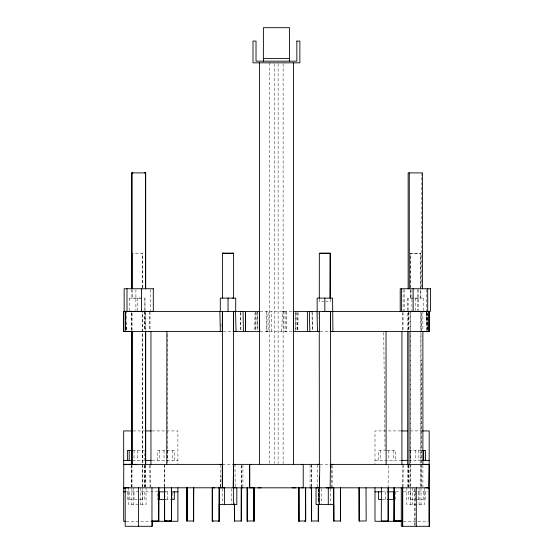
<?xml version="1.0" encoding="UTF-8"?>
<svg xmlns="http://www.w3.org/2000/svg" width="554" height="554" viewBox="0 0 554 554"><rect width="100%" height="100%" fill="white"/><g stroke="black" fill="none" stroke-linecap="round" stroke-linejoin="round"><path stroke-width="0.42" stroke-dasharray="2.77 2.08" d="M131.859 486.973L131.866 465.36M131.88 330.516L131.88 311.5M131.9 289.493L131.894 298.114L141.055 298.121M131.963 486.973L131.935 465.298M131.956 330.509L132.046 311.5M132.018 289.493L132.24 298.114M142.336 486.973L142.42 311.507M142.447 287.775L142.239 253.289M142.544 287.775L142.565 253.289L131.914 253.282M142.641 486.973L142.662 311.5M145.508 486.904L145.508 465.305M145.536 330.509L145.536 311.5M149.905 311.5L149.899 329.907L149.947 312.338M257.208 312.338L257.201 329.907L257.188 311.5M271.377 331.576L271.384 311.5M295.691 330.738L295.697 312.338M319.312 298.931L319.312 301.521L324.09 301.521M330.343 298.938L330.343 301.521L325.794 301.521M407.675 486.945L407.682 465.339M407.723 330.509L407.73 312.359M410.154 486.918L410.237 311.5M420.936 486.924L421.019 311.507M421.456 287.014L421.456 173.762M421.691 486.952L421.733 359.899M421.739 330.516L421.746 311.5M242.894 486.98L242.943 465.228M310.046 486.973L310.081 464.391M317.698 486.98L317.726 465.228M403.035 486.98L403.132 465.228M408.492 486.98L408.596 464.391M220.686 486.98L220.817 465.228M266.973 331.576L267.076 311.5M297.533 329.907L297.643 312.338M332.026 487.818L332.158 465.228M402.82 329.907L402.917 311.5M164.614 486.98L164.76 465.228M241.205 487.818L241.357 465.228M311.514 486.98L311.667 464.391M388.112 487.818L388.257 465.228M312.414 329.907L312.581 312.338M402.744 486.98L402.938 465.228M240.519 329.907L240.865 311.5M255.837 329.907L256.163 312.338M297.803 329.907L298.156 311.5M426.788 330.738L427.259 311.5M254.584 329.907L255.089 311.5M220.734 486.98L221.053 476.101M281.709 331.576L282.45 311.5L286.439 311.5L286.46 331.576L285.448 331.576M410.646 298.114L410.424 253.289L420.839 253.289L420.846 298.114L410.452 298.114L410.646 253.289M410.41 253.289L420.791 253.282L420.625 298.114M129.518 298.114L144.947 298.114L144.947 311.5L144.913 298.114M407.966 298.114L407.966 311.5L407.931 298.114L423.36 298.114M260.013 311.5L293.253 311.5M223.297 331.576L233.012 331.576M260.103 331.576L293.627 331.576M320.302 331.576L329.796 331.576M133.147 430.929L144.331 430.929M152.073 430.929L177.889 430.929L177.889 464.391M400.798 430.929L374.989 430.929L374.989 464.391M410.265 430.929L421.456 430.929M132.579 450.471L144.275 450.471L144.275 460.388M386.311 450.471L378.597 450.471L378.597 460.388M386.914 450.471L395.473 450.471L395.473 460.388M408.603 450.471L421.989 450.471M132.579 460.388L144.331 460.381M152.073 460.381L177.889 460.381M374.989 460.381L400.798 460.381M408.603 460.388L423.671 460.388M222.5 464.397L232.361 464.397M320.281 464.391L329.769 464.391M126.257 491.834L158.098 491.834M165.12 491.834L170.147 491.834M381.872 491.834L387.156 491.834M395.639 491.834L399.94 491.834M403.381 491.834L428.339 491.834M159.213 499.424L157.405 499.424L157.405 491.834M165.12 499.424L171.629 499.424M381.907 499.424L387.156 499.424M126.257 521.279L151.214 521.279M403.381 521.279L428.339 521.279M266.426 311.5L266.467 331.576L268.912 331.576L268.912 311.5M266.467 331.576L267.083 331.576M427.335 329.907L426.76 311.5L427.307 330.738M125.578 312.338L126.09 330.738M426.767 311.5L427.182 330.738L426.864 311.5M240.54 312.338L240.921 329.907M125.758 312.338L126.111 329.907M426.795 312.338L427.155 330.738M311.971 311.5L312.331 329.907M296.715 312.338L297.041 329.907M125.716 312.338L126.063 330.738L125.495 312.331L125.723 330.738L126.07 312.338L125.703 329.907L125.426 312.352M149.878 465.228L150.182 486.98M427.079 312.338L427.286 329.907M383.721 332.442L385.03 449.73M234.965 464.391L235.221 486.98M317.975 312.338L318.017 318.19M331.798 465.228L331.929 487.818M311.507 464.391L311.66 486.98M255.228 311.5L255.346 329.907M241.212 465.228L241.364 487.818M164.607 464.391L164.76 486.98M221.018 324.048L221.032 326.562M144.407 465.228L144.469 486.98M422.868 311.5L422.875 330.516M422.903 465.388L422.91 487.001M420.86 311.5L420.901 462.874M420.901 463.74L420.908 487.091M410.348 311.5L410.389 462.874M410.389 463.74L410.396 487.091M408.984 311.5L408.99 330.523M409.018 465.388L409.018 487.001M408.776 465.228L408.81 487.818M402.966 312.338L402.973 329.907M318.315 488.683L318.321 503.136M295.649 311.5L295.67 329.907M150.051 465.228L150.092 486.98M144.656 465.228L144.663 486.98M426.511 289.583L426.511 310.51M425.479 491.834L425.479 499.424L408.603 499.424L408.603 491.834M424.461 487.818L424.461 504.549L406.83 504.549L406.83 487.818M423.671 491.834L423.671 499.424M423.325 298.114L423.325 311.5M421.033 487.818L421.033 504.549M419.073 487.818L419.073 504.549M418.852 450.471L418.852 460.388M418.852 491.834L418.852 499.424M418.727 289.583L418.727 310.51M417.681 289.583L417.681 310.51M415.611 298.114L415.611 311.5M415.237 450.471L415.237 460.388M415.237 491.834L415.237 499.424M415.078 488.67L415.078 525.448M414.531 488.67L414.531 525.448M412.218 487.818L412.218 504.549M411.927 289.583L411.927 310.51M410.41 450.471L410.41 460.388M410.41 491.834L410.41 499.424M410.258 487.818L410.258 504.549M404.171 289.583L404.171 310.51M403.09 289.583L403.09 310.51M395.473 491.834L395.473 499.424M393.665 450.471L393.665 460.388M388.839 450.471L388.839 460.388M385.224 491.834L385.224 499.424M380.404 450.471L380.404 460.388M330.26 488.656L330.26 503.711M321.445 488.656L321.445 503.711M318.363 488.67L318.363 503.129M285.892 311.5L285.892 331.576M283.967 311.5L283.967 331.576M283.129 63.703L283.129 463.525M278.108 63.703L278.108 463.525M274.763 63.703L274.763 463.525M269.743 62.837L269.743 463.525M231.433 488.656L231.433 503.711M222.618 488.656L222.618 503.711M174.281 460.388L174.281 450.471L157.405 450.471L157.405 460.388M172.474 450.471L172.474 460.388M172.474 492.679L172.474 498.586M167.682 334.166L167.682 463.532M167.647 450.471L167.647 460.388M167.647 491.834L167.647 499.424M164.032 450.471L164.032 460.388M159.213 450.471L159.213 460.388M150.48 289.583L150.48 310.51M146.048 487.818L146.048 504.549L128.417 504.549L128.417 487.818M145.709 311.5L145.709 330.523M145.709 465.415L145.709 487.035M144.275 491.834L144.275 499.424L127.392 499.424L127.392 491.834M142.62 487.818L142.62 504.549M142.468 450.471L142.468 460.388M142.468 491.834L142.468 499.424M140.654 487.818L140.654 504.549M137.641 450.471L137.641 460.388M137.267 298.114L137.267 311.5M135.903 289.583L135.903 310.51M134.026 450.471L134.026 460.388M134.026 491.834L134.026 499.424M133.805 487.818L133.805 504.549M131.783 312.366L131.783 330.523M131.783 465.415L131.783 487.035M131.845 487.818L131.845 504.549M129.553 298.114L129.553 311.5M129.2 491.834L129.2 499.424M318.446 488.718L318.446 503.157L318.467 488.711M144.331 311.5L144.269 329.907L144.262 311.5M408.603 329.907L408.54 311.5L408.596 329.907"/><path stroke-width="0.83" d="M222.75 331.576L123.68 331.576L123.687 311.5L127.108 311.5M131.707 288.745L131.707 172.903L145.695 172.903L145.695 288.745M131.866 464.501L131.88 331.382M131.9 288.634L131.914 253.282M131.97 464.494L132.032 331.382M132.039 288.745L132.039 172.903M145.46 288.745L145.46 172.903M145.508 464.439L145.536 331.375M158.368 520.989L158.776 520.989L158.776 487.672M164.593 487.825L164.552 520.989L167.045 520.989M164.635 520.989L164.642 487.818M166.747 464.391L166.893 331.576M171.491 520.989L171.491 487.818M169.129 520.989L171.581 520.989L171.574 487.825M193.415 520.989L193.685 487.818M212.341 487.79L212.341 520.989L219.273 520.989L219.28 504.008M219.135 520.989L219.142 504.819M222.41 298.114L222.41 253.233L233.608 253.233L233.608 298.114L232.742 298.114M233.483 487.818L233.511 311.507L235.54 311.5L236.039 331.576M241.399 487.818L241.392 520.989L234.432 520.989L234.397 504.826M234.536 504.001L234.633 520.989M241.274 487.866L241.17 520.989M247.25 520.989L247.25 487.818L247.222 520.989L254.196 520.989L254.196 487.818M247.409 520.989L247.409 487.811M253.954 520.989L254.057 487.811L219.19 487.818L219.19 504.549L236.821 504.549L236.821 487.818M254.113 520.989L254.113 487.818M298.994 520.989L298.786 487.707M298.835 520.989L298.918 487.845M305.614 487.714L305.399 520.989M318.446 520.989L318.446 504.001L318.467 520.989L311.604 520.989L311.583 487.818M319.312 298.073L319.326 253.233L330.364 253.233L330.343 298.073M333.743 487.818L333.875 520.989M340.447 520.989L340.447 487.818M359.144 487.845L359.144 520.989L366.166 520.989L366.014 487.839M359.221 520.989L359.227 487.845L359.359 520.989M388.264 487.825L388.264 520.989L381.291 520.989L381.401 487.818M407.682 464.474L407.723 331.375M408.153 288.745L408.153 172.903L422.57 172.903L422.522 288.745M409.295 288.745L409.302 172.903M427.383 331.583L429.198 331.576L429.198 311.5L293.253 311.5M429.142 526.3L429.198 430.929L422.314 430.929M219.509 464.391L222.265 464.384L222.32 487.783L123.68 487.818L123.777 464.391M233.594 464.391L233.158 487.852L235.284 487.818M333.494 464.391L330.496 464.397L330.142 487.852L332.663 487.818M427.182 464.391L429.232 464.508L428.824 487.818L429.211 487.811L429.198 521.279M242.853 487.818L241.544 487.818M330.489 331.576L332.919 331.576L332.58 298.114L317.158 298.114L317.158 311.5M222.521 311.514L222.479 487.818L224.654 487.818M222.389 311.5L222.362 331.569L221.053 331.576M319.429 311.5L319.402 331.569L318.114 331.576M221.468 464.391L222.265 464.384M123.646 487.728L128.847 487.811M319.402 331.569L317.484 331.576L316.999 311.5M222.362 331.569L220.326 331.576L219.89 311.5M235.007 331.576L233.566 331.576L233.511 311.507M317.733 464.391L319.762 464.384L319.429 487.811L316.736 487.818M319.831 253.289L330.052 253.282L329.949 298.107M312.588 311.5L309.949 311.507L311.971 311.5M322.428 311.528L332.559 311.5M317.594 464.391L319.762 464.384L232.715 464.391M123.68 311.5L123.68 331.576L132.032 331.576L123.687 331.576L123.68 311.5L259.528 311.5M136.79 464.391L123.68 464.391L123.68 430.929L132.281 430.929M222.999 464.397L123.68 464.391L131.88 464.397L126.056 464.397M233.456 464.397L234.965 464.391M254.445 487.818L249.743 487.825L249.653 464.391L251.613 464.391M330.496 464.397L332.165 464.391M125.398 521.279L123.68 521.279L123.68 487.818L125.197 487.811L125.197 526.3L152.281 526.3L152.281 520.317M187.072 487.818L187.003 520.989M261.093 487.818L258.212 487.818M292.041 487.818L295.878 487.818M299.125 487.825L298.696 487.825L298.703 520.989L299.666 520.989M311.507 487.818L310.039 487.811L311.383 487.811M326.077 487.818L330.676 487.811M425.853 487.818L429.211 487.811M187.065 520.989L186.996 487.859M214.793 487.818L212.251 487.818L212.265 520.989L213.006 520.989M218.491 520.989L219.232 520.989L219.225 487.818L218.636 487.818M304.665 520.989L305.656 520.989L305.649 487.825M263.385 58.489L289.486 58.489M131.707 172.903L132.939 172.903M144.462 172.903L145.695 172.903M222.826 253.289L233.172 253.289M123.68 331.576L126.07 331.576M149.206 331.576L149.926 331.576M233.033 331.576L259.66 331.576M293.177 331.576L319.783 331.576M330.142 331.576L429.198 331.576L429.198 311.5L429.198 331.576L420.846 331.576M145.19 430.929L151.214 430.929M401.664 430.929L407.682 430.929M132.364 450.471L127.392 450.471L127.392 460.388M422.169 450.471L425.479 450.471L425.479 460.388M123.68 460.381L132.281 460.381M145.19 460.381L151.214 460.381M401.664 460.381L407.682 460.381M422.314 460.381L429.198 460.381M426.822 464.397L422.557 464.397L429.211 464.397L422.453 464.397M330.094 464.397L429.211 464.397L427.466 464.391M123.68 487.818L125.786 487.818M254.328 487.818L429.502 487.818L429.502 526.3L401.283 526.3L401.283 487.818M253.961 488.268L254.057 520.989M123.68 491.834L125.398 491.834M158.956 491.834L165.12 491.834M171.795 491.834L177.889 491.834M374.989 491.834L381.083 491.834M387.758 491.834L393.915 491.834M159.06 499.424L165.12 499.424M171.795 499.424L174.281 499.424L174.281 491.834M381.083 499.424L378.597 499.424L378.597 491.834M387.758 499.424L393.818 499.424M165.237 520.989L164.593 520.989L171.574 520.989M193.457 520.989L193.623 487.859M151.886 520.989L158.652 520.989L158.707 487.818L158.631 520.989M193.678 520.989L186.691 520.989L186.691 487.818M299.07 520.989L305.656 520.989L305.6 487.79M394.088 487.852L394.088 520.989L401.089 520.989M157.862 520.989L158.776 520.989M340.385 520.989L340.537 487.79L340.516 520.989L333.598 520.989L333.598 504.832M394.42 487.811L394.123 520.989L397.073 520.989M398.077 520.989L401.075 520.989L400.722 520.989M152.073 521.279L177.889 521.279L177.889 487.818M401.664 521.279L374.989 521.279L374.989 487.818M222.41 253.233L223.276 253.233M232.742 253.233L233.608 253.233M426.767 331.576L429.191 331.576L429.191 311.5M301.334 464.397L303.232 464.391L303.218 487.818L301.397 487.818M132.032 464.397L123.68 464.391L125.557 464.404M320.032 487.825L319.388 487.825L319.381 476.585M212.265 520.989L212.854 520.989M218.65 520.989L219.232 520.989M427.176 331.576L429.191 331.576M240.865 311.5L242.728 311.5M318.266 520.989L318.321 504.832M311.604 520.989L311.597 487.832M249.653 487.818L249.688 464.397M428.803 464.391L429.232 464.508M309.361 311.5L309.831 331.576M243.067 311.5L243.428 331.576M422.875 331.382L422.903 464.522M408.99 331.382L409.018 464.522M386.02 331.576L386.131 464.391M330.565 311.507L330.579 331.576M330.516 311.514L330.655 467.07M319.249 331.403L319.367 464.487M298.675 487.79L298.71 520.989M427.709 288.745L427.709 311.348M423.671 450.471L423.671 460.388M416.296 487.818L416.296 526.3M413.146 288.745L413.146 311.348M402.737 487.818L402.737 526.3M402.377 487.818L402.377 526.3M401.927 331.576L401.927 464.391M401.38 288.745L401.38 311.348M394.192 487.818L394.192 520.989M393.665 491.834L393.665 499.424M333.681 487.818L333.681 504.549L316.057 504.549L316.057 487.818M328.293 487.818L328.293 504.549M324.838 298.114L324.838 311.5M319.478 487.818L319.478 504.549M318.363 504.826L318.363 520.989M307.394 311.5L307.401 331.576M293.502 311.5L293.502 331.576M293.44 62.837L293.44 464.391M289.486 61.162L289.486 27.7L263.385 27.7L263.385 61.162M259.438 62.837L259.438 464.391M259.369 311.5L259.369 331.576M247.319 488.268L247.319 520.989M241.364 487.852L241.371 520.989M235.685 311.5L235.72 298.114L220.291 298.114L220.291 311.5M234.425 503.995L234.432 520.989M233.393 487.818L233.393 504.549M228.04 298.114L228.04 311.5M224.578 487.818L224.578 504.549M193.692 487.818L193.699 520.989M159.213 491.834L159.213 499.424M151.962 487.818L151.962 526.3M150.951 331.576L150.951 464.391M145.709 331.389L145.709 464.55M141.568 288.745L141.568 311.348M138.417 487.818L138.417 526.3M131.783 331.389L131.783 464.557M129.2 450.471L129.2 460.388M126.998 288.745L126.998 311.348M296.847 41.086L296.847 61.162L256.024 61.162L256.024 41.086L253.012 41.086L253.012 62.837L299.859 62.837L299.859 41.086L296.847 41.086M311.487 487.866L311.487 520.989L311.473 487.866M333.709 504.826L333.709 520.989L333.695 504.812M388.271 487.825L388.264 520.989L388.257 487.811M153.313 288.745L124.158 288.745L124.158 311.348L153.313 311.348L153.313 288.745M430.5 288.745L400.21 288.745L400.21 311.348L430.5 311.348L430.5 288.745M245.477 331.576L245.464 311.5L245.484 331.576"/></g></svg>
